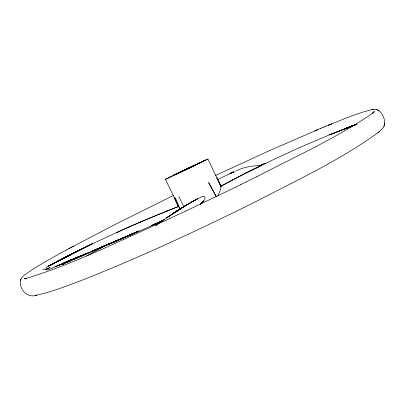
<?xml version="1.0" encoding="UTF-8"?>
<svg xmlns="http://www.w3.org/2000/svg" width="405" height="405" viewBox="0 0 405 405"><rect width="100%" height="100%" fill="white"/><g stroke="black" fill="none" stroke-linecap="round" stroke-linejoin="round"><path stroke-width="0.61" d="M260.081 166.187L260.106 165.605L265.523 163.276L259.747 165.863M66.334 249.991C54.883 256.259 43.441 262.577 32.42 269.578C28.082 273.056 20.898 275.527 20.25 281.845C19.956 290.501 28.188 298.5 36.799 295.123C52.184 291.828 66.85 285.905 81.542 280.402C140.854 257.023 198.652 229.954 255.763 201.67C297.321 179.977 340.342 160.061 378.376 132.4M325.797 126.269C341.41 120.229 356.77 112.97 373.197 109.426C380.416 108.14 384.618 116.939 384.75 122.968C384.694 127.261 380.994 130.157 378.017 132.698M220.705 186.487L232.698 179.84M384.75 122.968L383.97 126.269M20.898 279.03L20.387 280.473M373.476 113.015L374.276 111.456L373.673 112.266M217.941 196.04L220.411 189.879L220.998 186.411L207.912 159.003L185.768 169.138L165.427 179.299L180.038 209.425M207.912 159.003L187.672 169.143L165.427 179.299M200.885 203.771L202.637 202.034L200.926 203.745C207.527 198.784 205.953 193.2 198.43 198.617M373.972 111.856L372.453 113.354L373.39 112.514L373.061 112.808M203.062 201.305L203.669 200.657M200.333 204.322L202.87 201.766L200.333 204.322L202.637 202.034M201.194 203.477L202.384 202.313L201.032 203.629M201.862 202.844L202.125 202.591M201.001 203.639L201.574 203.113M372.782 113.061C336.53 138.186 295.888 156.269 256.892 176.641M379.024 131.848L379.384 131.549M233.751 172.429L234.014 172.221M157.763 223.975L155.743 225.479L158.375 223.55M159.013 223.114L180.984 208.403M156.391 224.983L164.678 219.13L164.055 219.561M167.802 217.014L168.429 216.584M162.228 220.887L162.85 220.457M197.898 198.592L186.902 204.738L166.536 217.849L174.449 212.569M178.671 209.876L179.248 209.501L172.616 213.774M175.076 212.169L187.94 204.125L197.549 198.779L186.391 205.052L173.208 213.359M175.694 211.805L187.449 204.434M181.536 208.038L186.902 204.738M53.814 263.296L48.818 265.928C46.367 266.181 44.368 271.127 48.195 269.776C53.075 267.837 57.758 265.295 62.952 264.161M48.818 265.928L54.027 263.169M50.169 265.326L48.878 265.893M186.391 205.052L192.583 201.442M193.479 200.956L193.909 200.703M65.053 262.961L62.912 264.136L65.068 262.977M86.437 256.036L105.492 245.668M66.101 250.118L115.344 224.329L173.436 195.544M203.599 161.063L204.009 160.841L173.381 175.238L173.836 174.995M68.587 248.771L73.715 246.007M193.2 166.03L192.891 166.192L197.316 164.147L191.459 166.961L196.177 164.688M180.215 172.236L180.539 172.064L176.195 174.074L182.017 171.269L181.703 171.442M105.994 245.4L107.006 244.863M54.26 263.058L49.304 265.69L54.148 263.123M58.801 260.663L49.501 265.594L69.442 255.17L50.701 265.052M58.209 260.987L53.045 263.701L70.267 254.811L59.403 260.385M235.74 171.143C243.177 167.189 251.728 165.782 260.071 165.579L265.523 163.276M59.16 260.501L48.251 266.242L69.989 254.922L59.029 260.552M69.184 255.297L54.736 262.85M59.282 260.43L69.989 254.922M232.49 179.952L245.825 173.082L220.821 186.199L220.998 186.411M217.429 179.663L233.062 172.15M80.069 249.794L68.161 255.854L80.63 249.51L68.658 255.56M68.41 255.707L91.91 243.952L128.345 227.266M60.036 260.111L70.566 254.785M81.203 249.247L80.924 249.389L92.821 243.562L60.158 260.04M69.721 255.059L81.805 249.019M246.078 172.991L273.203 159.727L301.102 146.894L329.862 134.708L356.476 124.254L329.64 134.835L356.405 124.289L344.933 128.714M245.946 173.026L259.357 166.389M257.028 176.575L246.154 181.951M45.973 269.533L50.033 267.523L45.957 269.512L42.484 269.841M245.698 173.143L259.225 166.455M80.347 249.652L92.213 243.82M240.712 184.629L246.25 181.906M235.28 187.287L240.843 184.564M229.837 189.94L235.371 187.242M229.782 189.965L213.091 198.035M213.106 198.03L185.849 211M185.91 210.97L169.791 218.523M215.268 175.588L268.555 151.08L317.571 129.696L314.715 130.901M169.887 218.477L164.572 220.943C118.878 241.076 73.973 264.04 26.052 278.468L26.507 278.382L24.148 278.635L25.358 278.913L25.064 278.761M230.728 173.259L234.242 171.634M229.822 173.629L233.452 171.993M230.283 173.441L233.847 171.811M108.783 244.159L136.237 232.192M116.432 232.561L128.598 227.139M162.056 220.841L151.293 225.636L162.42 220.695M67.741 262.136L62.932 264.151L62.385 264.03M121.034 238.793L133.316 233.351M152.994 224.897L161.924 220.938M153.49 224.699L162.061 220.912M155.733 223.813L162.035 221.029M108.191 244.397L120.472 238.99M121.611 238.56L134.369 232.966M159.681 222.137L161.914 221.15M128.547 235.862L161.2 221.479M68.475 261.802L70.03 261.144L66.952 262.46L74.692 259.165M123.287 237.841L136.485 232.09M122.583 238.429L110.818 243.557L128.405 235.902M128.091 227.372L141.279 221.631M123.844 237.588L137.011 231.857M99.028 248.685L76.099 258.542M128.856 227.033L154.047 216.245M55.794 266.505L66.648 261.812M138.839 231.047L127.15 236.115L139.107 230.951M95.504 249.875L107.887 244.509M124.127 237.467L112.271 242.6L130.172 234.839M119.065 239.684L132.384 233.994M120.472 239.152L132.121 234.11M55.146 266.768L68.369 261.124M95.798 249.748L108.494 244.261M96.415 249.495L109.669 243.764M74.626 259.18L77.664 257.879M97.6 248.964L118.209 239.993M119.343 239.563L95.053 249.915M103.7 246.174L117.642 240.221M105.447 245.445L117.931 240.119M103.402 246.286L116.807 240.57M92.097 251.1L106.879 244.883M88.305 252.776L100.237 247.708M140.829 221.829L178.448 206.489M92.689 250.837L105.138 245.557M68.647 261.002L76.449 257.712M77.563 257.241L80.347 256.061M65.833 262.151L80.063 256.188M65.554 262.268L80.98 255.844M66.936 261.686L81.253 255.737M65.013 262.521L76.545 257.676M317.348 129.787L320.426 128.496M64.76 262.622L88.584 252.619M75.705 258.061L88.579 252.659M64.223 262.87L86.24 253.738M63.681 263.123L75.133 258.334L63.423 263.23M69.918 260.628L85.384 254.137M320.203 128.593L323.256 127.322M70.723 260.299L84.807 254.411M70.455 260.405L84.523 254.537M71.255 260.076L83.936 254.791M62.942 264.171L64.638 263.447M63.823 263.736L62.891 264.1M323.033 127.413L326.035 126.168M153.859 216.336L167.138 210.909M355.944 124.553L344.331 129.139L355.914 124.558M355.504 124.669L344.493 128.993L357.205 123.996M166.997 210.975L178.494 206.489M344.746 128.79L356.304 124.315M356.268 124.32L344.655 128.841L356.167 124.365M259.863 165.696L260.137 165.615M35.422 295.367L36.799 295.123M376.453 109.446L379.227 110.869M178.813 196.516L183.789 206.702M220.948 186.27L216.847 177.79L220.983 186.386M174.363 197.923L178.438 206.525M174.575 198.01L178.534 206.646M175.4 197.802L179.501 208.003M181.896 171.411L189.459 167.756L181.896 171.411M178.129 210.266L171.426 214.599L178.129 210.266M191.155 166.961L188.553 168.358L192.102 166.516L191.155 166.961M331.427 123.965L328.511 125.155L331.427 123.965M373.197 109.426L371.967 109.618L373.197 109.426M216.169 196.415L208.605 182.534L216.164 196.42"/></g></svg>
